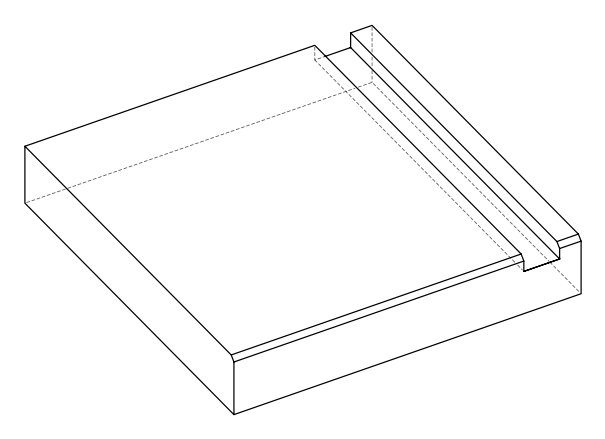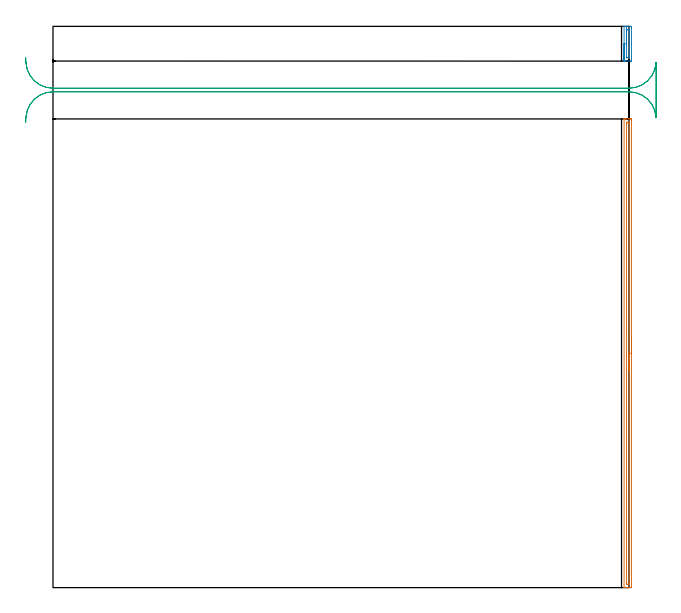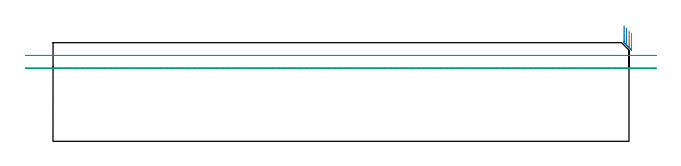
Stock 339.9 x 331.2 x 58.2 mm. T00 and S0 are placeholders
(PLAN: 3 operations, 1 tool changes, 8.4 min)
(1 AREA_MILL | FG_CHAMFER_SURFACE | UGT0205_001 | 4.59 min | 2709 mm3)
(2 AREA_MILL_1 | FG_CHAMFER_SURFACE_1 | UGT0205_001 | 0.5 min | 228 mm3)
(3 MILL_RECTANGULAR_SLOT | SLOT_RECTANGULAR | UGT0201_004 | Follow Part, ap 8, ae 75% | 3.29 min | 173824 mm3)
(TOOL UGT0205_001 | Chamfer Mill 20 x 3 x 45 deg. | D20 FL50 Z2)
(TOOL UGT0201_004 | End Mill 32 mm | D32 FL53 Z6)
(OP 1 AREA_MILL)
G17 G21 G94 G90
T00 M6
G54
G17 G0 G90 X341.4 Y148.3 S1061 M3
G43 Z68.2 H0
Z63.8
G94 G1 Y148.262 Z62.928 F250.
Y148.148 Z62.063
Y147.959 Z61.212
Y147.697 Z60.38
Y147.363 Z59.574
Y146.96 Z58.8
Y146.492 Z58.064
Y145.96 Z57.372
Y145.371 Z56.729
Y144.728 Z56.14
Y144.036 Z55.608
Y143.3 Z55.14
Y142.526 Z54.737
Y141.72 Z54.403
Y140.888 Z54.141
Y140.036 Z53.952
Y139.172 Z53.838
Y138.3 Z53.8
X341.399 Y0.627 Z53.801
X341.396 Y0.186 Z53.802
X341.391 Y0.01 Z53.805
X340.961 Y0. Z54.234
X340.698 Z54.497
X340.081 Z55.114
X338.674 Z56.522
X338.319 Z56.875
X337.611 Z57.589
X337.353 Z57.846
X336.999 Z58.191
Y0.004 Z58.192
X337. Y0.18 Z58.2
Y276.42
X336.999 Y276.596 Z58.192
Y276.597 Z58.191
X337.352 Y276.6 Z57.847
X337.611 Z57.589
X338.319 Z56.875
X339.554 Z55.643
X340.081 Z55.114
X340.698 Z54.497
X340.961 Y276.597 Z54.234
X341.391 Y276.59 Z53.805
X341.396 Y276.414 Z53.802
X341.399 Y275.973 Z53.801
X341.4 Y138.3 Z53.8
X339.986 Z55.214
X339.985 Y2.512 Z55.215
X339.984 Y2.415 Z55.216
X339.979 Y2.026 Z55.221
X339.601 Y2.008 Z55.599
X339.2 Y2.003 Z56.
X338.728 Y2. Z56.472
X338.508 Y2.001 Z56.692
X338.475 Y2.003 Z56.725
X338.44 Y2.009 Z56.76
X338.421 Y2.014 Z56.779
X338.42 Y2.041 Z56.78
X338.415 Y2.318 Z56.785
Y274.088
X338.416 Y274.185 Z56.784
X338.421 Y274.574 Z56.779
X338.799 Y274.592 Z56.401
X339.2 Y274.597 Z56.
X339.672 Y274.6 Z55.528
X339.892 Y274.599 Z55.308
X339.925 Y274.597 Z55.275
X339.96 Y274.591 Z55.24
X339.979 Y274.586 Z55.221
X339.98 Y274.559 Z55.22
X339.985 Y274.282 Z55.215
X339.986 Y138.3 Z55.214
Y137.428 Z55.252
Y136.564 Z55.366
Y135.712 Z55.555
Y134.88 Z55.817
Y134.074 Z56.151
Y133.3 Z56.554
Y132.564 Z57.023
Y131.872 Z57.554
Y131.229 Z58.143
Y130.64 Z58.786
Y130.108 Z59.478
Y129.64 Z60.214
Y129.237 Z60.988
Y128.903 Z61.794
Y128.641 Z62.626
Y128.452 Z63.478
Y128.338 Z64.343
Y128.3 Z65.214
G0 Z68.2
M5
M2
(OP 2 AREA_MILL_1)
G17 G21 G94 G90
T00 M6
G54
G17 G0 G90 X337. Y310.95 S1061 M3
G43 Z68.2 H0
G94 G1 Y310.988 Z67.328 F250.
Y311.102 Z66.463
Y311.291 Z65.612
Y311.553 Z64.78
Y311.887 Z63.974
Y312.29 Z63.2
Y312.758 Z62.464
Y313.29 Z61.772
Y313.879 Z61.129
Y314.522 Z60.54
Y315.214 Z60.008
Y315.95 Z59.54
Y316.724 Z59.137
Y317.53 Z58.803
Y318.362 Z58.541
Y319.214 Z58.352
Y320.078 Z58.238
Y320.95 Z58.2
Y331.134
X337.005 Y331.19 Z58.193
X337.131 Y331.2 Z58.067
X341.093 Z54.106
X341.391 Y331.199 Z53.805
X341.4 Y330.913 Z53.8
Y311.209
X341.398 Y310.986 Z53.802
X341.391 Y310.701 Z53.805
X341.093 Y310.7 Z54.106
X340.961 Z54.237
X337.13 Y310.701 Z58.068
X337.005 Y310.71 Z58.193
X337. Y310.766 Z58.2
Y320.95
X338.414 Z56.786
X338.415 Y328.92 Z56.785
X338.417 Y329.117 Z56.783
X338.419 Y329.166 Z56.781
X338.42 Y329.183 Z56.78
X338.458 Y329.19 Z56.742
X338.643 Y329.195 Z56.557
X338.922 Y329.199 Z56.278
X339.2 Y329.2 Z56.
X339.803 Z55.397
X339.919 Y329.197 Z55.281
X339.961 Y329.193 Z55.239
X339.975 Y329.191 Z55.225
X339.979 Y329.176 Z55.221
X339.982 Y329.124 Z55.218
X339.985 Y329.016 Z55.215
Y312.98
X339.983 Y312.783 Z55.217
X339.981 Y312.734 Z55.219
X339.98 Y312.717 Z55.22
X339.942 Y312.71 Z55.258
X339.757 Y312.705 Z55.443
X339.478 Y312.701 Z55.722
X339.2 Y312.7 Z56.
X338.597 Z56.603
X338.481 Y312.703 Z56.719
X338.439 Y312.707 Z56.761
X338.425 Y312.709 Z56.775
X338.421 Y312.724 Z56.779
X338.418 Y312.776 Z56.782
X338.415 Y312.884 Z56.785
X338.414 Y320.95 Z56.786
Y321.822 Z56.824
Y322.686 Z56.938
Y323.538 Z57.127
Y324.37 Z57.389
Y325.176 Z57.723
Y325.95 Z58.126
Y326.686 Z58.594
Y327.378 Z59.125
Y328.021 Z59.715
Y328.61 Z60.358
Y329.142 Z61.05
Y329.61 Z61.786
Y330.013 Z62.56
Y330.347 Z63.366
Y330.609 Z64.198
Y330.798 Z65.049
Y330.912 Z65.914
Y330.95 Z66.786
G0 Z68.2
M5
M2
(OP 3 MILL_RECTANGULAR_SLOT)
G17 G21 G94 G90
T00 M6
G54
G17 G0 G90 X-16.154 Y274.585 S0 M3
G43 Z68.2 H0
Z50.7
G94 G1 X-15.97 Y277.579 F250.
G2 X0. Y292.6 R16. F500.
G1 X339.9
G2 X355.87 Y277.579 R16.
G1 X355.9
Y309.721
X355.87
G2 X339.9 Y294.7 R16.
G1 X0.
G2 X-15.97 Y309.721 R16.
G1 X-16.154 Y312.715 F250.
G0 Y274.585 Z43.2
G1 X-15.97 Y277.579
G2 X0. Y292.6 R16. F500.
G1 X339.9
G2 X355.87 Y277.579 R16.
G1 X355.9
Y309.721
X355.87
G2 X339.9 Y294.7 R16.
G1 X0.
G2 X-15.97 Y309.721 R16.
G1 X-16.154 Y312.715 F250.
G0 Z68.2
M5
M2
